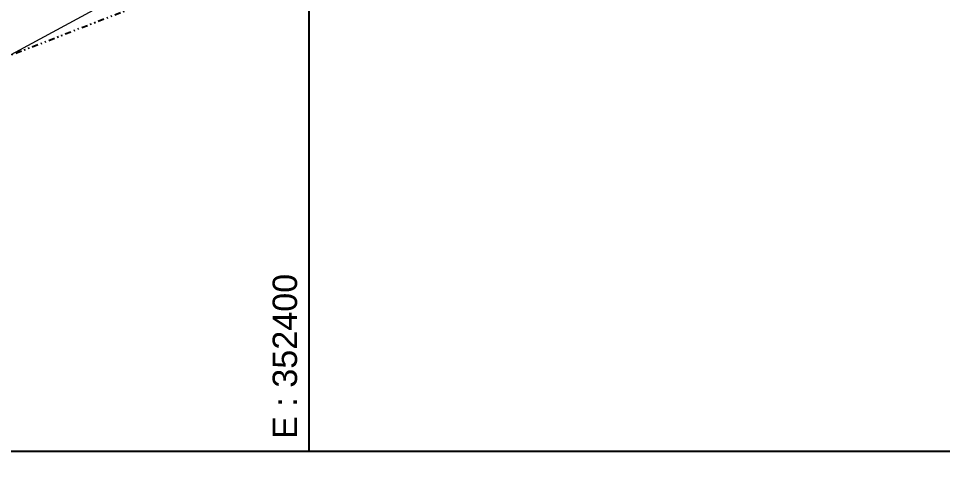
# Model space of a CAD drawing. Extents: x 350769 to 354978, y 6304672 to 6307963.
# Drawn here: x 352376.2 to 352451.9, y 6305297.7 to 6305335.4 of the extents above; entities that cross this region are included whole.
import ezdxf

# ---------------------------------------------------------------- set-up
doc = ezdxf.new("R2010")
doc.units = 0
for name, pattern in [('4.0 - LO RECABARREN - DESNIVEL NUEVO$0$HIDDEN', [0.375, 0.25, -0.125]), ('CONTINUOS', [0]), ('DASHED', [19.05, 12.7, -6.35]), ('DIVIDE', [1.25, 0.5, -0.25, 0, -0.25, 0, -0.25])]:
    doc.linetypes.add(name, pattern=pattern)
doc.layers.get('0').update_dxf_attribs({"linetype": 'CONTINUOUS'})
doc.layers.add('0_ASD_TOPOGRAFIA_ELEMENTOS', color=9, linetype='CONTINUOS', lineweight=5, true_color=0xbdbdbd)
for name, color, linetype in [('1-coordenadas', 8, 'CONTINUOUS'), ('1-LINEA DE CIERRO', 7, 'DIVIDE'), ('2-ACHURADO PAVIMENTO HORMIGON 3', 8, 'CONTINUOUS'), ('C-TOPO-MINR', 8, 'CONTINUOUS')]:
    doc.layers.add(name, color=color, linetype=linetype)
doc.styles.add('A', font='arial.ttf', dxfattribs={"height": 2})

# ---------------------------------------------------------------- blocks, each defined once
blk = doc.blocks.new('COORDENADAS')
at = {"layer": '1-coordenadas'}
for p, q in [((220, -900.625), (220, -0.625)), ((20, -900.625), (1420, -900.625))]:
    blk.add_line(p, q, dxfattribs=at)
blk = doc.blocks.new('TOPOGRAFIA')
at = {"layer": '1-coordenadas', "color": 9, "linetype": '4.0 - LO RECABARREN - DESNIVEL NUEVO$0$HIDDEN', "lineweight": 0, "ltscale": 50, "true_color": 0xbdbdbd}
for p, q in [((390400, 6302300), (390400, 6303200)), ((390200, 6302300), (390900, 6302300))]:
    blk.add_line(p, q, dxfattribs=at)
at = {"layer": '1-LINEA DE CIERRO', "color": 9, "true_color": 0xbdbdbd, "flags": 128}
blk.add_lwpolyline([(390280.923, 6302302.553), (390301.111, 6302310.622), (390303.484, 6302304.641), (390338.621, 6302318.187), (390369.787, 6302330.188), (390401.199, 6302342.363), (390434.782, 6302355.397), (390467.084, 6302367.939), (390498.989, 6302380.272), (390532.222, 6302393.524), (390576.524, 6302411.285), (390608.95, 6302424.291), (390644.306, 6302438.549), (390673.662, 6302450.269), (390710.202, 6302464.145), (390750.813, 6302480.468), (390811.66, 6302503.783), (390838.197, 6302514.072)], dxfattribs=at)
at = {"layer": 'C-TOPO-MINR', "color": 9, "linetype": 'Continuous', "lineweight": 0, "true_color": 0xbdbdbd, "elevation": 674.5}
blk.add_lwpolyline([(390375.284, 6302332.319), (390390.746, 6302340.699)], dxfattribs=at)
at = {"layer": '1-coordenadas', "color": 9, "lineweight": 0, "true_color": 0xbdbdbd, "style": 'A'}
blk.add_text('E : 352400', height=2, rotation=90, dxfattribs=at).set_placement((390399, 6302301))

msp = doc.modelspace()

# ---------------------------------------------------------------- hatches: boundary and pattern name
at = {"layer": '2-ACHURADO PAVIMENTO HORMIGON 3'}
h = msp.add_hatch(dxfattribs=at)
h.set_pattern_fill('ANSI31', color=256, scale=0.2)
h.set_pattern_definition([(45, (0, 0), (-0.449012806053, 0.449012806053), [])])
edge = h.paths.add_edge_path()
edge.add_line((352341.035, 6305348.179), (352347.072, 6305350.197))
edge.add_line((352347.072, 6305350.197), (352352.002, 6305351.936))
edge.add_line((352352.002, 6305351.936), (352360.513, 6305355.192))
edge.add_line((352360.513, 6305355.192), (352362.048, 6305355.793))
edge.add_arc((352331.353, 6305347.075), 31.908, 15.85538, 28.5596)
edge.add_line((352359.379, 6305362.33), (352358.592, 6305362.021))
edge.add_line((352358.592, 6305362.021), (352346.531, 6305357.502))
edge.add_line((352346.531, 6305357.502), (352337.514, 6305354.407))
edge.add_line((352337.514, 6305354.407), (352329.564, 6305351.852))
edge.add_line((352329.564, 6305351.852), (352329.477, 6305351.822))
edge.add_line((352329.477, 6305351.822), (352329.952, 6305350.43))
edge.add_line((352329.952, 6305350.43), (352327.113, 6305349.461))
edge.add_line((352327.113, 6305349.461), (352326.648, 6305350.822))
edge.add_line((352326.648, 6305350.822), (352312.751, 6305345.907))
edge.add_arc((211152.579, 6660793.69), 382451.723, 291.65873843, 291.65967784, ccw=False)
edge.add_line((352306.923, 6305343.593), (352300.048, 6305340.901))
edge.add_arc((352331.353, 6305347.075), 31.908, 191.15723, 191.91256)
edge.add_arc((352331.353, 6305347.075), 31.908, 191.91256, 203.81744)
edge.add_line((352302.162, 6305334.19), (352309.395, 6305337.044))
edge.add_line((352309.395, 6305337.044), (352316.578, 6305339.886))
edge.add_arc((352317.536, 6305337.464), 2.605, 97.71434, 111.58655, ccw=False)
edge.add_line((352317.187, 6305340.045), (352327.409, 6305343.678))
edge.add_line((352327.409, 6305343.678), (352335.441, 6305346.276))
edge.add_line((352335.441, 6305346.276), (352341.035, 6305348.179))
edge = h.paths.add_edge_path()
edge.add_arc((352331.353, 6305347.075), 31.908, 336.67433, 358.2614)
edge.add_line((352363.247, 6305346.107), (352363.089, 6305346.045))
edge.add_line((352363.089, 6305346.045), (352337.01, 6305336.469))
edge.add_line((352337.01, 6305336.469), (352330.969, 6305334.226))
edge.add_line((352330.969, 6305334.226), (352314.054, 6305328.005))
edge.add_line((352314.054, 6305328.005), (352311.667, 6305327.111))
edge.add_line((352311.667, 6305327.111), (352307.733, 6305325.622))
edge.add_arc((352331.353, 6305347.075), 31.908, 222.2476, 246.48001)
edge.add_line((352318.62, 6305317.818), (352334.909, 6305324.258))
edge.add_line((352334.909, 6305324.258), (352360.654, 6305334.441))

# ---------------------------------------------------------------- block references
at = {"color": 252, "linetype": 'DASHED'}
msp.add_blockref('COORDENADAS', (352180, 6306200.625), dxfattribs=at)

# ---------------------------------------------------------------- texts
at = {"layer": '1-coordenadas', "style": 'A'}
msp.add_text('E : 352400', height=2, rotation=90, dxfattribs=at).set_placement((352399, 6305301))

# ---------------------------------------------------------------- next in the draw order: block references
at = {"layer": '0_ASD_TOPOGRAFIA_ELEMENTOS', "color": 30, "true_color": 0xf26507}
msp.add_blockref('TOPOGRAFIA', (-38000, 3000), dxfattribs=at)

doc.saveas('drawing.dxf')
